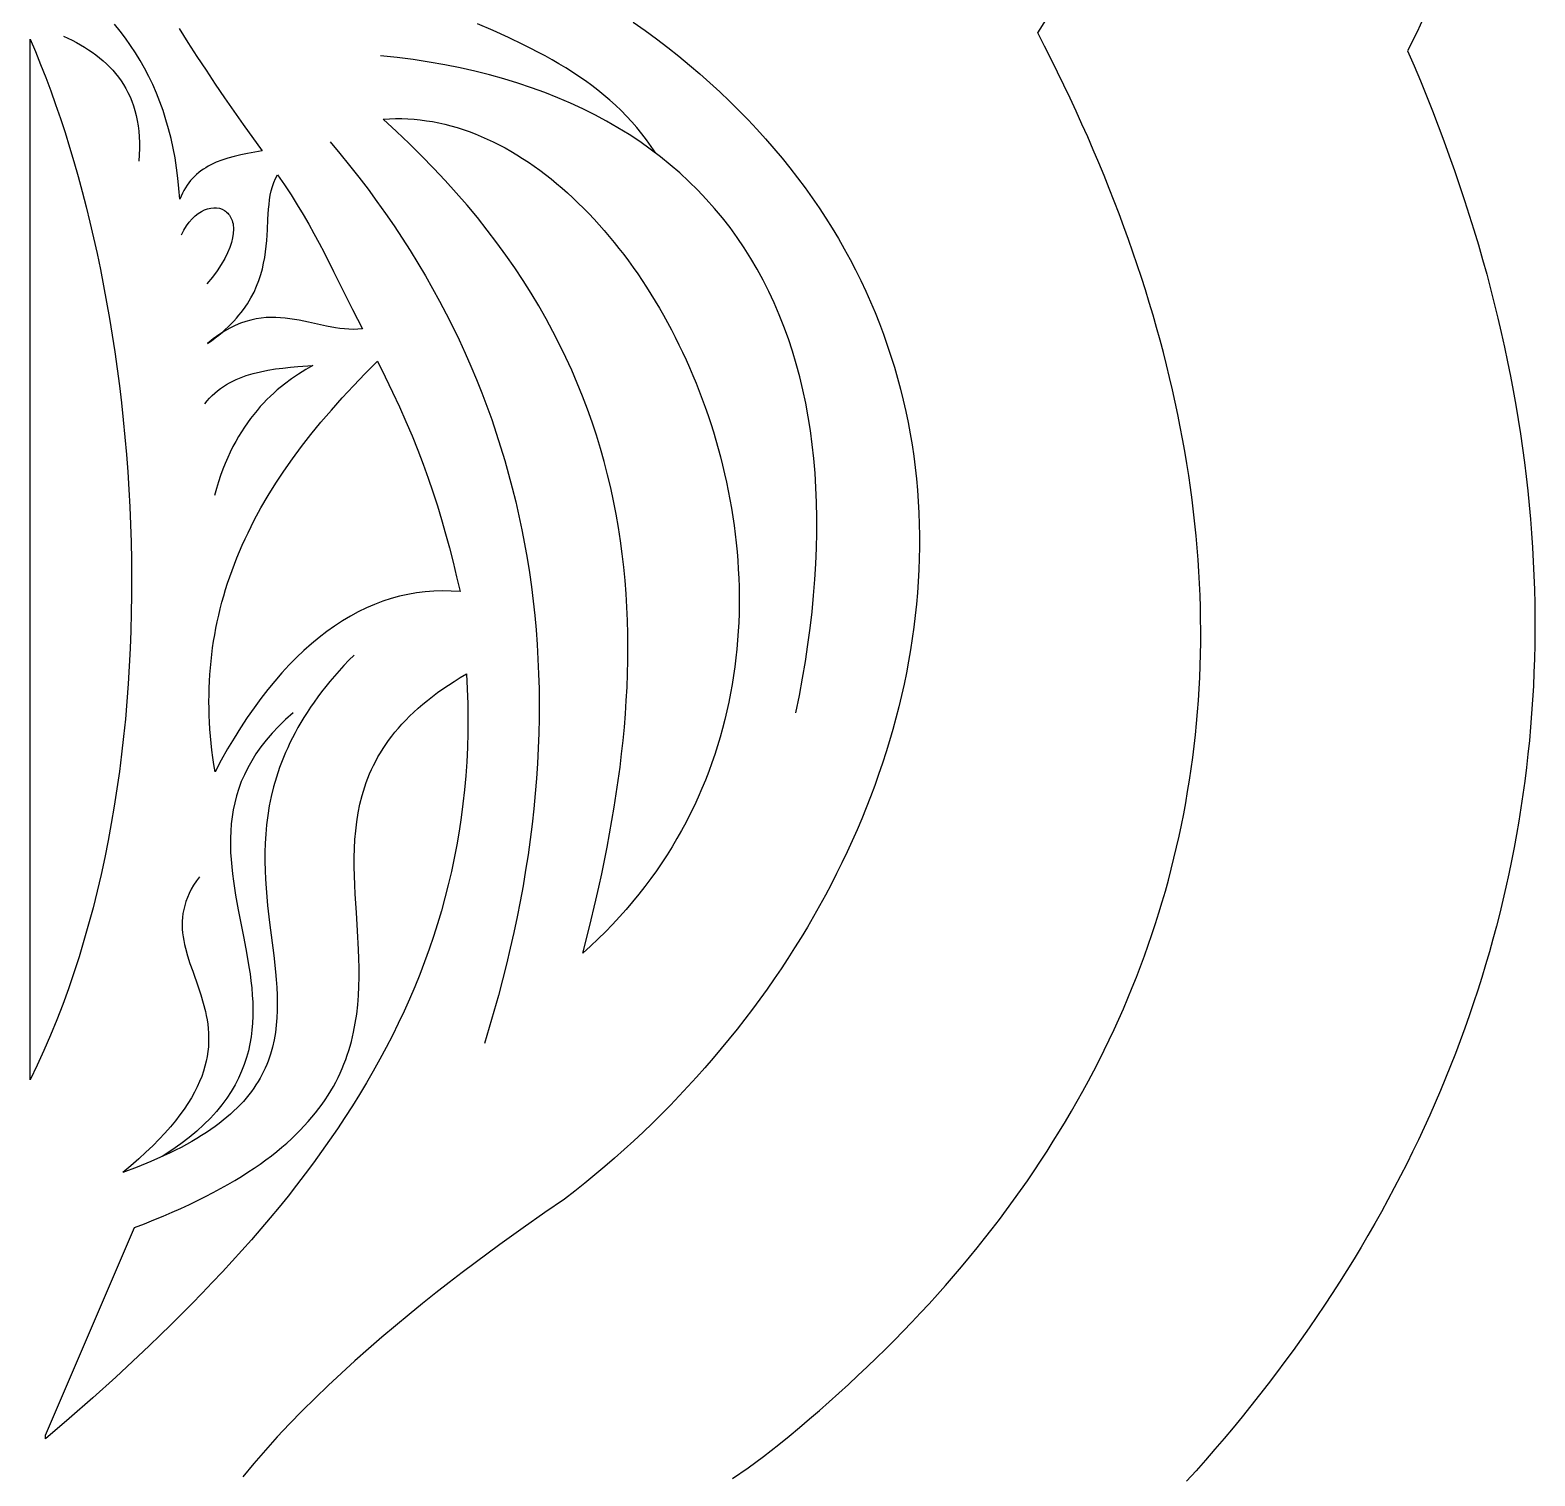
# Model space of a CAD drawing. Extents: x -5 to 96, y -47 to 131.
# Drawn here: x 48.33 to 75.83, y -19.41 to 7 of the extents above; entities that cross this region are included whole.
import ezdxf

# ---------------------------------------------------------------- set-up
doc = ezdxf.new("R2010")
doc.units = 0
doc.header["$MEASUREMENT"] = 0
doc.layers.add('LAYER_1', color=18, linetype='CONTINUOUS')

msp = doc.modelspace()

# ---------------------------------------------------------------- linework, layer by layer
at = {"layer": 'LAYER_1'}
for points in [[(73.951, 7.583), (73.674, 6.971), (73.5, 6.625), (73.619, 6.35), (73.734, 6.074), (73.846, 5.8), (73.955, 5.526), (74.061, 5.252), (74.164, 4.979), (74.263, 4.706), (74.359, 4.434), (74.452, 4.162), (74.542, 3.891), (74.629, 3.62), (74.713, 3.35), (74.794, 3.08), (74.871, 2.811), (74.946, 2.543), (75.017, 2.275), (75.085, 2.007), (75.15, 1.74), (75.212, 1.474), (75.271, 1.208), (75.327, 0.943), (75.38, 0.679), (75.43, 0.415), (75.477, 0.151), (75.521, -0.112), (75.562, -0.374), (75.6, -0.636), (75.635, -0.897), (75.667, -1.157), (75.697, -1.417), (75.723, -1.676), (75.746, -1.935), (75.766, -2.192), (75.784, -2.45), (75.798, -2.706), (75.81, -2.962), (75.818, -3.217), (75.824, -3.472), (75.827, -3.726), (75.827, -3.979), (75.825, -4.232), (75.819, -4.484), (75.81, -4.735), (75.799, -4.985), (75.785, -5.235), (75.768, -5.484), (75.749, -5.733), (75.726, -5.98), (75.701, -6.227), (75.673, -6.474), (75.642, -6.719), (75.609, -6.964), (75.572, -7.208), (75.533, -7.451), (75.492, -7.693), (75.447, -7.935), (75.4, -8.176), (75.35, -8.416), (75.298, -8.656), (75.243, -8.894), (75.185, -9.132), (75.124, -9.369), (75.061, -9.605), (74.996, -9.841), (74.927, -10.075), (74.856, -10.309), (74.783, -10.542), (74.706, -10.774), (74.628, -11.006), (74.546, -11.236), (74.462, -11.466), (74.376, -11.694), (74.287, -11.922), (74.195, -12.149), (74.101, -12.376), (74.004, -12.601), (73.905, -12.825), (73.804, -13.049), (73.699, -13.272), (73.593, -13.493), (73.484, -13.714), (73.372, -13.934), (73.258, -14.153), (73.141, -14.372), (73.023, -14.589), (72.901, -14.805), (72.777, -15.021), (72.651, -15.235), (72.523, -15.449), (72.392, -15.661), (72.258, -15.873), (72.122, -16.083), (71.984, -16.293), (71.844, -16.502), (71.701, -16.71), (71.556, -16.916), (71.408, -17.122), (71.259, -17.327), (71.107, -17.531), (70.952, -17.734), (70.795, -17.936), (70.637, -18.136), (70.475, -18.336), (70.312, -18.535), (70.146, -18.733), (69.978, -18.929), (69.808, -19.125), (69.635, -19.32), (69.461, -19.513)], [(61.163, -19.465), (61.448, -19.266), (61.59, -19.164), (61.731, -19.059), (61.872, -18.952), (62.012, -18.84), (62.2, -18.686), (62.387, -18.531), (62.571, -18.375), (62.752, -18.219), (62.932, -18.061), (63.109, -17.902), (63.284, -17.743), (63.456, -17.583), (63.627, -17.422), (63.795, -17.26), (63.961, -17.097), (64.124, -16.933), (64.285, -16.768), (64.444, -16.603), (64.601, -16.437), (64.756, -16.269), (64.908, -16.101), (65.058, -15.933), (65.205, -15.763), (65.35, -15.592), (65.493, -15.421), (65.634, -15.249), (65.772, -15.076), (65.908, -14.902), (66.042, -14.727), (66.173, -14.552), (66.302, -14.376), (66.429, -14.199), (66.553, -14.021), (66.675, -13.842), (66.795, -13.663), (66.912, -13.482), (67.027, -13.301), (67.14, -13.119), (67.25, -12.937), (67.358, -12.753), (67.464, -12.569), (67.567, -12.384), (67.668, -12.199), (67.766, -12.012), (67.862, -11.825), (67.956, -11.637), (68.047, -11.448), (68.136, -11.259), (68.223, -11.069), (68.307, -10.878), (68.389, -10.686), (68.468, -10.494), (68.545, -10.3), (68.619, -10.107), (68.692, -9.912), (68.761, -9.717), (68.829, -9.521), (68.894, -9.324), (68.956, -9.127), (69.016, -8.928), (69.074, -8.73), (69.129, -8.53), (69.182, -8.33), (69.232, -8.129), (69.28, -7.927), (69.325, -7.725), (69.368, -7.522), (69.409, -7.318), (69.447, -7.114), (69.482, -6.909), (69.516, -6.704), (69.546, -6.497), (69.574, -6.29), (69.6, -6.083), (69.623, -5.874), (69.644, -5.666), (69.662, -5.456), (69.678, -5.246), (69.692, -5.035), (69.702, -4.824), (69.711, -4.612), (69.716, -4.399), (69.72, -4.186), (69.721, -3.972), (69.719, -3.757), (69.715, -3.542), (69.708, -3.326), (69.699, -3.11), (69.687, -2.893), (69.672, -2.675), (69.656, -2.457), (69.636, -2.238), (69.614, -2.019), (69.59, -1.799), (69.563, -1.579), (69.533, -1.358), (69.501, -1.136), (69.466, -0.914), (69.429, -0.691), (69.389, -0.468), (69.347, -0.244), (69.302, -0.02), (69.254, 0.205), (69.204, 0.431), (69.152, 0.657), (69.096, 0.883), (69.039, 1.11), (68.978, 1.338), (68.915, 1.566), (68.849, 1.795), (68.781, 2.024), (68.71, 2.254), (68.637, 2.484), (68.561, 2.715), (68.482, 2.946), (68.401, 3.177), (68.317, 3.41), (68.23, 3.642), (68.141, 3.876), (68.049, 4.109), (67.955, 4.343), (67.858, 4.578), (67.758, 4.813), (67.656, 5.049), (67.551, 5.285), (67.443, 5.521), (67.333, 5.758), (67.22, 5.996), (67.104, 6.234), (66.986, 6.472), (66.865, 6.711), (66.741, 6.95), (66.902, 7.201)], [(61.163, -19.465), (61.448, -19.266), (61.59, -19.164), (61.731, -19.059), (61.872, -18.952), (62.012, -18.84), (62.2, -18.686), (62.387, -18.531), (62.571, -18.375), (62.752, -18.219), (62.932, -18.061), (63.109, -17.902), (63.284, -17.743), (63.456, -17.583), (63.627, -17.422), (63.795, -17.26), (63.961, -17.097), (64.124, -16.933), (64.285, -16.768), (64.444, -16.603), (64.601, -16.437), (64.756, -16.269), (64.908, -16.101), (65.058, -15.933), (65.205, -15.763), (65.35, -15.592), (65.493, -15.421), (65.634, -15.249), (65.772, -15.076), (65.908, -14.902), (66.042, -14.727), (66.173, -14.552), (66.302, -14.376), (66.429, -14.199), (66.553, -14.021), (66.675, -13.842), (66.795, -13.663), (66.912, -13.482), (67.027, -13.301), (67.14, -13.119), (67.25, -12.937), (67.358, -12.753), (67.464, -12.569), (67.567, -12.384), (67.668, -12.199), (67.766, -12.012), (67.862, -11.825), (67.956, -11.637), (68.047, -11.448), (68.136, -11.259), (68.223, -11.069), (68.307, -10.878), (68.389, -10.686), (68.468, -10.494), (68.545, -10.3), (68.619, -10.107), (68.692, -9.912), (68.761, -9.717), (68.829, -9.521), (68.894, -9.324), (68.956, -9.127), (69.016, -8.928), (69.074, -8.73), (69.129, -8.53), (69.182, -8.33), (69.232, -8.129), (69.28, -7.927), (69.325, -7.725), (69.368, -7.522), (69.409, -7.318), (69.447, -7.114), (69.482, -6.909), (69.516, -6.704), (69.546, -6.497), (69.574, -6.29), (69.6, -6.083), (69.623, -5.874), (69.644, -5.666), (69.662, -5.456), (69.678, -5.246), (69.692, -5.035), (69.702, -4.824), (69.711, -4.612), (69.716, -4.399), (69.72, -4.186), (69.721, -3.972), (69.719, -3.757), (69.715, -3.542), (69.708, -3.326), (69.699, -3.11), (69.687, -2.893), (69.672, -2.675), (69.656, -2.457), (69.636, -2.238), (69.614, -2.019), (69.59, -1.799), (69.563, -1.579), (69.533, -1.358), (69.501, -1.136), (69.466, -0.914), (69.429, -0.691), (69.389, -0.468), (69.347, -0.244), (69.302, -0.02), (69.254, 0.205), (69.204, 0.431), (69.152, 0.657), (69.096, 0.883), (69.039, 1.11), (68.978, 1.338), (68.915, 1.566), (68.849, 1.795), (68.781, 2.024), (68.71, 2.254), (68.637, 2.484), (68.561, 2.715), (68.482, 2.946), (68.401, 3.177), (68.317, 3.41), (68.23, 3.642), (68.141, 3.876), (68.049, 4.109), (67.955, 4.343), (67.858, 4.578), (67.758, 4.813), (67.656, 5.049), (67.551, 5.285), (67.443, 5.521), (67.333, 5.758), (67.22, 5.996), (67.104, 6.234), (66.986, 6.472), (66.865, 6.711), (66.741, 6.95), (66.902, 7.201)], [(48.941, 6.892), (49.099, 6.816), (49.176, 6.775), (49.251, 6.733), (49.324, 6.689), (49.396, 6.644), (49.466, 6.596), (49.533, 6.547), (49.599, 6.496), (49.662, 6.443), (49.723, 6.387), (49.782, 6.33), (49.838, 6.27), (49.892, 6.208), (49.943, 6.143), (49.991, 6.076), (50.037, 6.007), (50.079, 5.934), (50.118, 5.86), (50.155, 5.782), (50.188, 5.701), (50.218, 5.618), (50.244, 5.531), (50.267, 5.442), (50.287, 5.349), (50.302, 5.253), (50.314, 5.154), (50.323, 5.052), (50.327, 4.946), (50.327, 4.836), (50.323, 4.724), (50.315, 4.607)], [(51.052, 7.034), (51.214, 6.776), (51.379, 6.521), (51.545, 6.267), (51.713, 6.016), (51.882, 5.766), (52.053, 5.52), (52.224, 5.275), (52.568, 4.793), (52.433, 4.772), (52.303, 4.748), (52.178, 4.723), (52.058, 4.695), (51.943, 4.663), (51.834, 4.627), (51.73, 4.586), (51.631, 4.54), (51.584, 4.515), (51.539, 4.488), (51.495, 4.46), (51.452, 4.43), (51.411, 4.398), (51.371, 4.365), (51.333, 4.329), (51.297, 4.292), (51.262, 4.252), (51.229, 4.21), (51.197, 4.166), (51.167, 4.12), (51.139, 4.072), (51.112, 4.021), (51.087, 3.967), (51.064, 3.911), (51.05, 4.105), (51.031, 4.296), (51.007, 4.483), (50.978, 4.666), (50.944, 4.846), (50.905, 5.023), (50.861, 5.195), (50.812, 5.365), (50.759, 5.53), (50.701, 5.693), (50.638, 5.851), (50.57, 6.006), (50.498, 6.157), (50.422, 6.304), (50.341, 6.448), (50.255, 6.587), (50.166, 6.723), (50.072, 6.856), (49.973, 6.984), (49.871, 7.108)], [(51.052, 7.034), (51.214, 6.776), (51.379, 6.521), (51.545, 6.267), (51.713, 6.016), (51.882, 5.766), (52.053, 5.52), (52.224, 5.275), (52.568, 4.793), (52.433, 4.772), (52.303, 4.748), (52.178, 4.723), (52.058, 4.695), (51.943, 4.663), (51.834, 4.627), (51.73, 4.586), (51.631, 4.54), (51.584, 4.515), (51.539, 4.488), (51.495, 4.46), (51.452, 4.43), (51.411, 4.398), (51.371, 4.365), (51.333, 4.329), (51.297, 4.292), (51.262, 4.252), (51.229, 4.21), (51.197, 4.166), (51.167, 4.12), (51.139, 4.072), (51.112, 4.021), (51.087, 3.967), (51.064, 3.911), (51.05, 4.105), (51.031, 4.296), (51.007, 4.483), (50.978, 4.666), (50.944, 4.846), (50.905, 5.023), (50.861, 5.195), (50.812, 5.365), (50.759, 5.53), (50.701, 5.693), (50.638, 5.851), (50.57, 6.006), (50.498, 6.157), (50.422, 6.304), (50.341, 6.448), (50.255, 6.587), (50.166, 6.723), (50.072, 6.856), (49.973, 6.984), (49.871, 7.108)], [(59.352, 7.147), (59.567, 6.994), (59.777, 6.84), (59.981, 6.683), (60.181, 6.525), (60.377, 6.364), (60.567, 6.202), (60.753, 6.038), (60.934, 5.872), (61.11, 5.705), (61.282, 5.535), (61.449, 5.364), (61.612, 5.191), (61.769, 5.017), (61.922, 4.841), (62.071, 4.664), (62.215, 4.485), (62.355, 4.304), (62.49, 4.122), (62.621, 3.939), (62.747, 3.754), (62.868, 3.568), (62.986, 3.381), (63.099, 3.192), (63.207, 3.003), (63.312, 2.812), (63.412, 2.62), (63.508, 2.426), (63.599, 2.232), (63.686, 2.037), (63.769, 1.841), (63.848, 1.643), (63.923, 1.445), (63.993, 1.246), (64.06, 1.046), (64.122, 0.846), (64.18, 0.644), (64.235, 0.442), (64.285, 0.239), (64.331, 0.036), (64.373, -0.168), (64.411, -0.373), (64.446, -0.578), (64.476, -0.784), (64.503, -0.99), (64.525, -1.197), (64.544, -1.404), (64.559, -1.611), (64.57, -1.819), (64.578, -2.027), (64.582, -2.235), (64.581, -2.444), (64.578, -2.652), (64.57, -2.861), (64.559, -3.07), (64.545, -3.279), (64.526, -3.487), (64.505, -3.696), (64.479, -3.905), (64.45, -4.114), (64.418, -4.322), (64.382, -4.531), (64.342, -4.739), (64.299, -4.947), (64.253, -5.155), (64.204, -5.362), (64.15, -5.569), (64.094, -5.776), (64.034, -5.982), (63.971, -6.188), (63.905, -6.393), (63.835, -6.598), (63.763, -6.802), (63.687, -7.005), (63.608, -7.208), (63.525, -7.41), (63.44, -7.612), (63.351, -7.813), (63.259, -8.012), (63.165, -8.211), (63.067, -8.41), (62.966, -8.607), (62.862, -8.803), (62.755, -8.998), (62.646, -9.193), (62.533, -9.386), (62.417, -9.578), (62.299, -9.769), (62.177, -9.959), (62.053, -10.147), (61.926, -10.335), (61.796, -10.521), (61.664, -10.705), (61.529, -10.889), (61.391, -11.071), (61.25, -11.251), (61.106, -11.43), (60.96, -11.608), (60.812, -11.784), (60.661, -11.958), (60.507, -12.131), (60.35, -12.302), (60.191, -12.472), (60.03, -12.639), (59.866, -12.805), (59.7, -12.969), (59.531, -13.132), (59.359, -13.292), (59.186, -13.45), (59.01, -13.607), (58.831, -13.761), (58.651, -13.914), (58.468, -14.064), (58.282, -14.212), (58.095, -14.359), (57.738, -14.603), (57.342, -14.88), (56.915, -15.187), (56.462, -15.521), (56.227, -15.698), (55.989, -15.881), (55.746, -16.07), (55.501, -16.265), (55.255, -16.465), (55.007, -16.67), (54.758, -16.88), (54.51, -17.094), (54.263, -17.313), (54.018, -17.536), (53.775, -17.763), (53.536, -17.993), (53.301, -18.226), (53.071, -18.463), (52.847, -18.702), (52.629, -18.943), (52.418, -19.187), (52.215, -19.433)], [(59.352, 7.147), (59.567, 6.994), (59.777, 6.84), (59.981, 6.683), (60.181, 6.525), (60.377, 6.364), (60.567, 6.202), (60.753, 6.038), (60.934, 5.872), (61.11, 5.705), (61.282, 5.535), (61.449, 5.364), (61.612, 5.191), (61.769, 5.017), (61.922, 4.841), (62.071, 4.664), (62.215, 4.485), (62.355, 4.304), (62.49, 4.122), (62.621, 3.939), (62.747, 3.754), (62.868, 3.568), (62.986, 3.381), (63.099, 3.192), (63.207, 3.003), (63.312, 2.812), (63.412, 2.62), (63.508, 2.426), (63.599, 2.232), (63.686, 2.037), (63.769, 1.841), (63.848, 1.643), (63.923, 1.445), (63.993, 1.246), (64.06, 1.046), (64.122, 0.846), (64.18, 0.644), (64.235, 0.442), (64.285, 0.239), (64.331, 0.036), (64.373, -0.168), (64.411, -0.373), (64.446, -0.578), (64.476, -0.784), (64.503, -0.99), (64.525, -1.197), (64.544, -1.404), (64.559, -1.611), (64.57, -1.819), (64.578, -2.027), (64.582, -2.235), (64.581, -2.444), (64.578, -2.652), (64.57, -2.861), (64.559, -3.07), (64.545, -3.279), (64.526, -3.487), (64.505, -3.696), (64.479, -3.905), (64.45, -4.114), (64.418, -4.322), (64.382, -4.531), (64.342, -4.739), (64.299, -4.947), (64.253, -5.155), (64.204, -5.362), (64.15, -5.569), (64.094, -5.776), (64.034, -5.982), (63.971, -6.188), (63.905, -6.393), (63.835, -6.598), (63.763, -6.802), (63.687, -7.005), (63.608, -7.208), (63.525, -7.41), (63.44, -7.612), (63.351, -7.813), (63.259, -8.012), (63.165, -8.211), (63.067, -8.41), (62.966, -8.607), (62.862, -8.803), (62.755, -8.998), (62.646, -9.193), (62.533, -9.386), (62.417, -9.578), (62.299, -9.769), (62.177, -9.959), (62.053, -10.147), (61.926, -10.335), (61.796, -10.521), (61.664, -10.705), (61.529, -10.889), (61.391, -11.071), (61.25, -11.251), (61.106, -11.43), (60.96, -11.608), (60.812, -11.784), (60.661, -11.958), (60.507, -12.131), (60.35, -12.302), (60.191, -12.472), (60.03, -12.639), (59.866, -12.805), (59.7, -12.969), (59.531, -13.132), (59.359, -13.292), (59.186, -13.45), (59.01, -13.607), (58.831, -13.761), (58.651, -13.914), (58.468, -14.064), (58.282, -14.212), (58.095, -14.359), (57.738, -14.603), (57.342, -14.88), (56.915, -15.187), (56.462, -15.521), (56.227, -15.698), (55.989, -15.881), (55.746, -16.07), (55.501, -16.265), (55.255, -16.465), (55.007, -16.67), (54.758, -16.88), (54.51, -17.094), (54.263, -17.313), (54.018, -17.536), (53.775, -17.763), (53.536, -17.993), (53.301, -18.226), (53.071, -18.463), (52.847, -18.702), (52.629, -18.943), (52.418, -19.187), (52.215, -19.433)], [(59.761, 4.755), (59.68, 4.877), (59.596, 4.995), (59.508, 5.109), (59.418, 5.22), (59.324, 5.327), (59.228, 5.431), (59.129, 5.531), (59.026, 5.629), (58.922, 5.723), (58.814, 5.815), (58.704, 5.903), (58.592, 5.99), (58.477, 6.073), (58.359, 6.154), (58.24, 6.233), (58.118, 6.31), (57.994, 6.385), (57.868, 6.458), (57.74, 6.53), (57.609, 6.6), (57.477, 6.668), (57.343, 6.735), (57.071, 6.865), (56.791, 6.992), (56.506, 7.116)], [(62.322, -5.471), (62.386, -5.155), (62.444, -4.842), (62.496, -4.533), (62.542, -4.227), (62.583, -3.924), (62.618, -3.625), (62.647, -3.329), (62.671, -3.037), (62.688, -2.748), (62.7, -2.463), (62.706, -2.181), (62.707, -1.903), (62.701, -1.629), (62.69, -1.358), (62.673, -1.091), (62.65, -0.828), (62.622, -0.569), (62.588, -0.314), (62.548, -0.062), (62.502, 0.185), (62.45, 0.429), (62.393, 0.668), (62.33, 0.903), (62.261, 1.134), (62.186, 1.361), (62.105, 1.584), (62.019, 1.802), (61.927, 2.017), (61.829, 2.227), (61.725, 2.432), (61.615, 2.633), (61.5, 2.83), (61.379, 3.022), (61.252, 3.21), (61.119, 3.393), (60.981, 3.571), (60.836, 3.745), (60.686, 3.914), (60.53, 4.079), (60.368, 4.238), (60.201, 4.393), (60.027, 4.543), (59.848, 4.688), (59.663, 4.828), (59.472, 4.964), (59.275, 5.094), (59.072, 5.219), (58.864, 5.339), (58.649, 5.454), (58.429, 5.564), (58.203, 5.668), (57.972, 5.767), (57.734, 5.861), (57.49, 5.95), (57.241, 6.033), (56.986, 6.111), (56.725, 6.184), (56.458, 6.25), (56.185, 6.312), (55.907, 6.368), (55.622, 6.418), (55.332, 6.462), (55.036, 6.501), (54.734, 6.534)], [(53.811, 4.96), (53.991, 4.745), (54.167, 4.529), (54.339, 4.312), (54.506, 4.093), (54.668, 3.872), (54.826, 3.649), (54.98, 3.426), (55.13, 3.2), (55.275, 2.973), (55.415, 2.744), (55.552, 2.514), (55.684, 2.283), (55.811, 2.05), (55.934, 1.815), (56.053, 1.579), (56.168, 1.341), (56.278, 1.102), (56.384, 0.862), (56.485, 0.62), (56.582, 0.377), (56.675, 0.132), (56.764, -0.113), (56.848, -0.361), (56.928, -0.61), (57.003, -0.86), (57.074, -1.111), (57.141, -1.364), (57.204, -1.618), (57.262, -1.873), (57.316, -2.129), (57.366, -2.387), (57.412, -2.646), (57.453, -2.906), (57.49, -3.168), (57.522, -3.43), (57.551, -3.694), (57.575, -3.959), (57.595, -4.226), (57.61, -4.493), (57.622, -4.761), (57.629, -5.031), (57.632, -5.302), (57.63, -5.574), (57.625, -5.847), (57.615, -6.121), (57.601, -6.396), (57.582, -6.672), (57.56, -6.949), (57.533, -7.227), (57.502, -7.506), (57.467, -7.787), (57.428, -8.068), (57.384, -8.35), (57.337, -8.633), (57.285, -8.917), (57.229, -9.202), (57.169, -9.488), (57.104, -9.775), (57.036, -10.062), (56.963, -10.351), (56.886, -10.64), (56.805, -10.93), (56.72, -11.221), (56.63, -11.513)], [(51.097, 3.262), (51.141, 3.348), (51.188, 3.425), (51.238, 3.494), (51.291, 3.554), (51.346, 3.607), (51.402, 3.651), (51.459, 3.687), (51.516, 3.716), (51.573, 3.737), (51.63, 3.75), (51.685, 3.756), (51.738, 3.754), (51.789, 3.746), (51.837, 3.73), (51.881, 3.707), (51.902, 3.693), (51.921, 3.677), (51.94, 3.66), (51.957, 3.641), (51.973, 3.62), (51.987, 3.598), (52, 3.574), (52.012, 3.548), (52.022, 3.521), (52.03, 3.492), (52.037, 3.462), (52.042, 3.43), (52.045, 3.396), (52.046, 3.362), (52.042, 3.287), (52.03, 3.207), (52.009, 3.12), (51.978, 3.028), (51.937, 2.931), (51.885, 2.828), (51.822, 2.72), (51.747, 2.606), (51.66, 2.488), (51.56, 2.364)], [(51.523, 0.173), (51.566, 0.227), (51.61, 0.277), (51.657, 0.325), (51.706, 0.371), (51.756, 0.413), (51.808, 0.453), (51.862, 0.49), (51.918, 0.525), (51.975, 0.557), (52.033, 0.588), (52.093, 0.616), (52.154, 0.642), (52.216, 0.666), (52.279, 0.688), (52.408, 0.727), (52.54, 0.76), (52.675, 0.787), (52.811, 0.81), (52.949, 0.828), (53.087, 0.843), (53.224, 0.855), (53.496, 0.875), (53.366, 0.8), (53.236, 0.718), (53.105, 0.629), (52.976, 0.533), (52.847, 0.427), (52.784, 0.371), (52.721, 0.313), (52.658, 0.252), (52.597, 0.188), (52.536, 0.122), (52.476, 0.053), (52.417, -0.019), (52.358, -0.093), (52.302, -0.171), (52.246, -0.252), (52.191, -0.336), (52.138, -0.424), (52.087, -0.515), (52.036, -0.609), (51.988, -0.707), (51.941, -0.809), (51.896, -0.914), (51.853, -1.023), (51.811, -1.136), (51.772, -1.254), (51.735, -1.375), (51.699, -1.5)], [(54.248, -4.416), (54.153, -4.513), (54.062, -4.61), (53.974, -4.706), (53.89, -4.802), (53.809, -4.898), (53.732, -4.993), (53.657, -5.088), (53.586, -5.183), (53.518, -5.277), (53.453, -5.371), (53.391, -5.464), (53.332, -5.558), (53.276, -5.65), (53.222, -5.743), (53.172, -5.835), (53.124, -5.927), (53.078, -6.018), (53.036, -6.109), (52.995, -6.2), (52.957, -6.29), (52.922, -6.38), (52.889, -6.47), (52.829, -6.648), (52.778, -6.825), (52.735, -7.001), (52.7, -7.174), (52.672, -7.347), (52.65, -7.518), (52.634, -7.688), (52.624, -7.856), (52.619, -8.022), (52.619, -8.188), (52.623, -8.351), (52.63, -8.514), (52.641, -8.675), (52.654, -8.834), (52.669, -8.992), (52.705, -9.303), (52.78, -9.908), (52.812, -10.202), (52.825, -10.347), (52.835, -10.49), (52.842, -10.631), (52.845, -10.771), (52.844, -10.91), (52.839, -11.047), (52.828, -11.182), (52.811, -11.316), (52.789, -11.449), (52.759, -11.58), (52.723, -11.709), (52.679, -11.837), (52.654, -11.9), (52.627, -11.963), (52.597, -12.026), (52.566, -12.088), (52.532, -12.15), (52.496, -12.211), (52.457, -12.272), (52.416, -12.333), (52.373, -12.393), (52.327, -12.453), (52.278, -12.513), (52.226, -12.572), (52.172, -12.631), (52.115, -12.689), (52.055, -12.747), (51.992, -12.804), (51.926, -12.862), (51.857, -12.918), (51.785, -12.975), (51.71, -13.031), (51.632, -13.086), (51.55, -13.142), (51.464, -13.196), (51.376, -13.251), (51.284, -13.305), (51.188, -13.359), (51.088, -13.412), (50.985, -13.465), (50.879, -13.517), (50.768, -13.569), (50.535, -13.672), (50.286, -13.774), (50.021, -13.873)], [(48.609, -18.669), (50.237, -14.876), (50.417, -14.807), (50.592, -14.737), (50.761, -14.667), (50.926, -14.597), (51.085, -14.526), (51.24, -14.455), (51.39, -14.383), (51.535, -14.31), (51.675, -14.238), (51.811, -14.164), (51.942, -14.091), (52.068, -14.017), (52.19, -13.942), (52.308, -13.867), (52.422, -13.792), (52.531, -13.717), (52.636, -13.641), (52.738, -13.564), (52.835, -13.488), (52.929, -13.41), (53.018, -13.333), (53.104, -13.255), (53.186, -13.177), (53.265, -13.099), (53.34, -13.02), (53.412, -12.941), (53.48, -12.862), (53.545, -12.782), (53.607, -12.703), (53.666, -12.622), (53.721, -12.542), (53.774, -12.461), (53.824, -12.381), (53.871, -12.299), (53.915, -12.218), (53.956, -12.137), (53.995, -12.055), (54.032, -11.973), (54.065, -11.891), (54.097, -11.808), (54.126, -11.726), (54.153, -11.643), (54.178, -11.56), (54.2, -11.477), (54.24, -11.31), (54.272, -11.143), (54.297, -10.976), (54.316, -10.808), (54.329, -10.64), (54.337, -10.471), (54.341, -10.302), (54.34, -10.133), (54.337, -9.964), (54.331, -9.795), (54.313, -9.458), (54.291, -9.12), (54.271, -8.784), (54.263, -8.617), (54.257, -8.45), (54.254, -8.284), (54.254, -8.118), (54.258, -7.953), (54.266, -7.789), (54.28, -7.626), (54.299, -7.463), (54.325, -7.302), (54.357, -7.141), (54.397, -6.981), (54.42, -6.902), (54.445, -6.823), (54.472, -6.744), (54.502, -6.666), (54.534, -6.588), (54.568, -6.51), (54.605, -6.433), (54.644, -6.355), (54.686, -6.279), (54.73, -6.202), (54.778, -6.126), (54.828, -6.051), (54.881, -5.975), (54.937, -5.9), (54.996, -5.826), (55.059, -5.752), (55.124, -5.678), (55.193, -5.605), (55.265, -5.532), (55.341, -5.46), (55.42, -5.388), (55.503, -5.316), (55.59, -5.245), (55.68, -5.175), (55.774, -5.104), (55.872, -5.035), (55.974, -4.966), (56.08, -4.897), (56.19, -4.829), (56.304, -4.761), (56.318, -5.035), (56.326, -5.306), (56.329, -5.574), (56.327, -5.84), (56.319, -6.104), (56.307, -6.365), (56.289, -6.624), (56.266, -6.88), (56.239, -7.135), (56.206, -7.387), (56.169, -7.637), (56.126, -7.884), (56.079, -8.13), (56.027, -8.373), (55.971, -8.615), (55.91, -8.854), (55.844, -9.092), (55.774, -9.327), (55.7, -9.561), (55.621, -9.793), (55.537, -10.023), (55.45, -10.251), (55.358, -10.478), (55.262, -10.702), (55.162, -10.926), (55.057, -11.147), (54.949, -11.367), (54.837, -11.585), (54.721, -11.802), (54.601, -12.018), (54.477, -12.232), (54.349, -12.444), (54.218, -12.656), (54.083, -12.866), (53.945, -13.074), (53.803, -13.282), (53.657, -13.488), (53.508, -13.693), (53.356, -13.897), (53.2, -14.1), (53.042, -14.301), (52.879, -14.502), (52.714, -14.702), (52.546, -14.901), (52.374, -15.099), (52.2, -15.296), (52.023, -15.492), (51.843, -15.688), (51.659, -15.882), (51.474, -16.076), (51.285, -16.27), (51.094, -16.462), (50.9, -16.655), (50.704, -16.846), (50.505, -17.037), (50.303, -17.228), (49.893, -17.608), (49.474, -17.986), (49.046, -18.364), (48.61, -18.74)], [(53.138, -5.473), (52.999, -5.596), (52.87, -5.72), (52.752, -5.845), (52.644, -5.97), (52.546, -6.096), (52.457, -6.222), (52.378, -6.348), (52.307, -6.475), (52.244, -6.603), (52.189, -6.73), (52.141, -6.858), (52.101, -6.987), (52.068, -7.116), (52.041, -7.245), (52.02, -7.374), (52.005, -7.503), (51.995, -7.633), (51.99, -7.763), (51.99, -7.893), (51.994, -8.023), (52.001, -8.154), (52.013, -8.284), (52.027, -8.415), (52.044, -8.546), (52.085, -8.807), (52.133, -9.069), (52.235, -9.591), (52.285, -9.852), (52.329, -10.112), (52.348, -10.241), (52.365, -10.371), (52.379, -10.5), (52.39, -10.629), (52.397, -10.757), (52.401, -10.886), (52.4, -11.013), (52.394, -11.141), (52.384, -11.268), (52.368, -11.395), (52.346, -11.521), (52.319, -11.647), (52.284, -11.772), (52.243, -11.897), (52.195, -12.022), (52.139, -12.145), (52.075, -12.269), (52.003, -12.391), (51.922, -12.513), (51.832, -12.635), (51.733, -12.755), (51.624, -12.876), (51.505, -12.995), (51.375, -13.114), (51.234, -13.232), (51.082, -13.349), (50.918, -13.465), (50.743, -13.581)], [(51.424, -8.466), (51.368, -8.544), (51.318, -8.621), (51.274, -8.697), (51.236, -8.773), (51.203, -8.847), (51.176, -8.921), (51.154, -8.995), (51.136, -9.067), (51.123, -9.139), (51.114, -9.211), (51.11, -9.282), (51.109, -9.353), (51.111, -9.424), (51.117, -9.494), (51.126, -9.564), (51.138, -9.634), (51.152, -9.704), (51.168, -9.774), (51.207, -9.913), (51.251, -10.053), (51.3, -10.194), (51.401, -10.481), (51.45, -10.627), (51.494, -10.776), (51.533, -10.928), (51.549, -11.005), (51.563, -11.084), (51.575, -11.163), (51.584, -11.243), (51.59, -11.324), (51.592, -11.407), (51.591, -11.491), (51.587, -11.576), (51.578, -11.662), (51.565, -11.75), (51.547, -11.839), (51.525, -11.929), (51.498, -12.021), (51.465, -12.115), (51.427, -12.21), (51.383, -12.307), (51.333, -12.406), (51.277, -12.506), (51.214, -12.609), (51.144, -12.713), (51.068, -12.819), (50.984, -12.928), (50.893, -13.038), (50.794, -13.151), (50.686, -13.265), (50.571, -13.382), (50.447, -13.501), (50.314, -13.623), (50.172, -13.747), (50.021, -13.873)]]:
    msp.add_lwpolyline(points, dxfattribs=at)
for points in [[(48.329, 6.839), (48.427, 6.61), (48.522, 6.375), (48.616, 6.136), (48.707, 5.891), (48.796, 5.642), (48.883, 5.388), (48.967, 5.129), (49.049, 4.866), (49.129, 4.599), (49.206, 4.328), (49.28, 4.053), (49.352, 3.775), (49.422, 3.493), (49.488, 3.207), (49.552, 2.918), (49.613, 2.626), (49.672, 2.331), (49.727, 2.033), (49.78, 1.732), (49.829, 1.429), (49.876, 1.123), (49.919, 0.815), (49.96, 0.505), (49.997, 0.193), (50.031, -0.12), (50.062, -0.436), (50.089, -0.753), (50.113, -1.071), (50.134, -1.39), (50.151, -1.711), (50.165, -2.032), (50.175, -2.355), (50.181, -2.677), (50.184, -3.001), (50.183, -3.324), (50.179, -3.648), (50.17, -3.972), (50.158, -4.296), (50.142, -4.619), (50.122, -4.942), (50.098, -5.265), (50.07, -5.586), (50.037, -5.907), (50.001, -6.227), (49.961, -6.546), (49.916, -6.863), (49.867, -7.179), (49.813, -7.493), (49.756, -7.806), (49.693, -8.116), (49.627, -8.425), (49.555, -8.731), (49.479, -9.035), (49.399, -9.336), (49.314, -9.635), (49.224, -9.931), (49.129, -10.224), (49.03, -10.514), (48.926, -10.801), (48.816, -11.084), (48.702, -11.364), (48.583, -11.64), (48.459, -11.913), (48.329, -12.181)], [(48.329, 6.839), (48.427, 6.61), (48.522, 6.375), (48.616, 6.136), (48.707, 5.891), (48.796, 5.642), (48.883, 5.388), (48.967, 5.129), (49.049, 4.866), (49.129, 4.599), (49.206, 4.328), (49.28, 4.053), (49.352, 3.775), (49.422, 3.493), (49.488, 3.207), (49.552, 2.918), (49.613, 2.626), (49.672, 2.331), (49.727, 2.033), (49.78, 1.732), (49.829, 1.429), (49.876, 1.123), (49.919, 0.815), (49.96, 0.505), (49.997, 0.193), (50.031, -0.12), (50.062, -0.436), (50.089, -0.753), (50.113, -1.071), (50.134, -1.39), (50.151, -1.711), (50.165, -2.032), (50.175, -2.355), (50.181, -2.677), (50.184, -3.001), (50.183, -3.324), (50.179, -3.648), (50.17, -3.972), (50.158, -4.296), (50.142, -4.619), (50.122, -4.942), (50.098, -5.265), (50.07, -5.586), (50.037, -5.907), (50.001, -6.227), (49.961, -6.546), (49.916, -6.863), (49.867, -7.179), (49.813, -7.493), (49.756, -7.806), (49.693, -8.116), (49.627, -8.425), (49.555, -8.731), (49.479, -9.035), (49.399, -9.336), (49.314, -9.635), (49.224, -9.931), (49.129, -10.224), (49.03, -10.514), (48.926, -10.801), (48.816, -11.084), (48.702, -11.364), (48.583, -11.64), (48.459, -11.913), (48.329, -12.181)], [(54.781, 5.372), (54.894, 5.38), (55.007, 5.384), (55.12, 5.384), (55.233, 5.38), (55.346, 5.373), (55.459, 5.362), (55.571, 5.347), (55.684, 5.329), (55.796, 5.307), (55.908, 5.282), (56.02, 5.254), (56.131, 5.222), (56.242, 5.186), (56.353, 5.148), (56.464, 5.106), (56.574, 5.06), (56.683, 5.012), (56.792, 4.961), (56.901, 4.906), (57.009, 4.848), (57.116, 4.788), (57.223, 4.724), (57.329, 4.658), (57.434, 4.588), (57.539, 4.516), (57.643, 4.441), (57.746, 4.364), (57.848, 4.283), (57.95, 4.2), (58.05, 4.115), (58.15, 4.026), (58.249, 3.936), (58.347, 3.842), (58.443, 3.747), (58.539, 3.649), (58.634, 3.548), (58.727, 3.446), (58.82, 3.341), (58.911, 3.233), (59.001, 3.124), (59.09, 3.013), (59.178, 2.899), (59.264, 2.784), (59.349, 2.666), (59.432, 2.546), (59.514, 2.425), (59.595, 2.302), (59.674, 2.176), (59.752, 2.05), (59.829, 1.921), (59.903, 1.791), (59.976, 1.659), (60.048, 1.525), (60.118, 1.39), (60.186, 1.253), (60.252, 1.115), (60.317, 0.976), (60.38, 0.835), (60.441, 0.692), (60.5, 0.549), (60.558, 0.404), (60.613, 0.258), (60.667, 0.111), (60.718, -0.038), (60.768, -0.187), (60.815, -0.337), (60.861, -0.489), (60.904, -0.641), (60.945, -0.795), (60.984, -0.949), (61.021, -1.104), (61.055, -1.259), (61.088, -1.416), (61.118, -1.573), (61.145, -1.731), (61.171, -1.889), (61.193, -2.048), (61.214, -2.208), (61.232, -2.367), (61.247, -2.528), (61.26, -2.689), (61.271, -2.85), (61.279, -3.011), (61.284, -3.173), (61.287, -3.334), (61.286, -3.496), (61.284, -3.658), (61.278, -3.82), (61.27, -3.983), (61.258, -4.145), (61.244, -4.307), (61.227, -4.469), (61.208, -4.631), (61.185, -4.792), (61.159, -4.954), (61.13, -5.115), (61.099, -5.276), (61.064, -5.436), (61.026, -5.596), (60.984, -5.756), (60.94, -5.915), (60.893, -6.074), (60.842, -6.232), (60.788, -6.389), (60.731, -6.546), (60.67, -6.702), (60.606, -6.857), (60.539, -7.011), (60.468, -7.165), (60.393, -7.317), (60.316, -7.469), (60.234, -7.62), (60.149, -7.77), (60.061, -7.918), (59.969, -8.066), (59.873, -8.212), (59.774, -8.358), (59.671, -8.502), (59.564, -8.644), (59.453, -8.786), (59.338, -8.926), (59.22, -9.064), (59.098, -9.201), (58.972, -9.337), (58.842, -9.471), (58.707, -9.604), (58.569, -9.735), (58.427, -9.864), (58.55, -9.381), (58.666, -8.898), (58.721, -8.655), (58.774, -8.413), (58.825, -8.17), (58.873, -7.927), (58.919, -7.684), (58.962, -7.44), (59.003, -7.197), (59.041, -6.953), (59.077, -6.709), (59.109, -6.465), (59.139, -6.221), (59.165, -5.977), (59.188, -5.733), (59.208, -5.489), (59.224, -5.245), (59.237, -5.002), (59.246, -4.758), (59.252, -4.514), (59.254, -4.27), (59.251, -4.027), (59.245, -3.783), (59.235, -3.54), (59.22, -3.297), (59.201, -3.054), (59.178, -2.811), (59.15, -2.569), (59.117, -2.327), (59.08, -2.085), (59.038, -1.843), (58.991, -1.602), (58.939, -1.362), (58.882, -1.121), (58.819, -0.881), (58.751, -0.641), (58.678, -0.402), (58.599, -0.164), (58.515, 0.075), (58.425, 0.312), (58.329, 0.55), (58.227, 0.786), (58.118, 1.022), (58.004, 1.258), (57.884, 1.493), (57.757, 1.727), (57.624, 1.961), (57.484, 2.194), (57.337, 2.426), (57.184, 2.657), (57.024, 2.888), (56.857, 3.118), (56.683, 3.347), (56.502, 3.576), (56.313, 3.804), (56.117, 4.03), (55.914, 4.256), (55.703, 4.481), (55.484, 4.705), (55.258, 4.929), (55.023, 5.151)], [(54.781, 5.372), (54.894, 5.38), (55.007, 5.384), (55.12, 5.384), (55.233, 5.38), (55.346, 5.373), (55.459, 5.362), (55.571, 5.347), (55.684, 5.329), (55.796, 5.307), (55.908, 5.282), (56.02, 5.254), (56.131, 5.222), (56.242, 5.186), (56.353, 5.148), (56.464, 5.106), (56.574, 5.06), (56.683, 5.012), (56.792, 4.961), (56.901, 4.906), (57.009, 4.848), (57.116, 4.788), (57.223, 4.724), (57.329, 4.658), (57.434, 4.588), (57.539, 4.516), (57.643, 4.441), (57.746, 4.364), (57.848, 4.283), (57.95, 4.2), (58.05, 4.115), (58.15, 4.026), (58.249, 3.936), (58.347, 3.842), (58.443, 3.747), (58.539, 3.649), (58.634, 3.548), (58.727, 3.446), (58.82, 3.341), (58.911, 3.233), (59.001, 3.124), (59.09, 3.013), (59.178, 2.899), (59.264, 2.784), (59.349, 2.666), (59.432, 2.546), (59.514, 2.425), (59.595, 2.302), (59.674, 2.176), (59.752, 2.05), (59.829, 1.921), (59.903, 1.791), (59.976, 1.659), (60.048, 1.525), (60.118, 1.39), (60.186, 1.253), (60.252, 1.115), (60.317, 0.976), (60.38, 0.835), (60.441, 0.692), (60.5, 0.549), (60.558, 0.404), (60.613, 0.258), (60.667, 0.111), (60.718, -0.038), (60.768, -0.187), (60.815, -0.337), (60.861, -0.489), (60.904, -0.641), (60.945, -0.795), (60.984, -0.949), (61.021, -1.104), (61.055, -1.259), (61.088, -1.416), (61.118, -1.573), (61.145, -1.731), (61.171, -1.889), (61.193, -2.048), (61.214, -2.208), (61.232, -2.367), (61.247, -2.528), (61.26, -2.689), (61.271, -2.85), (61.279, -3.011), (61.284, -3.173), (61.287, -3.334), (61.286, -3.496), (61.284, -3.658), (61.278, -3.82), (61.27, -3.983), (61.258, -4.145), (61.244, -4.307), (61.227, -4.469), (61.208, -4.631), (61.185, -4.792), (61.159, -4.954), (61.13, -5.115), (61.099, -5.276), (61.064, -5.436), (61.026, -5.596), (60.984, -5.756), (60.94, -5.915), (60.893, -6.074), (60.842, -6.232), (60.788, -6.389), (60.731, -6.546), (60.67, -6.702), (60.606, -6.857), (60.539, -7.011), (60.468, -7.165), (60.393, -7.317), (60.316, -7.469), (60.234, -7.62), (60.149, -7.77), (60.061, -7.918), (59.969, -8.066), (59.873, -8.212), (59.774, -8.358), (59.671, -8.502), (59.564, -8.644), (59.453, -8.786), (59.338, -8.926), (59.22, -9.064), (59.098, -9.201), (58.972, -9.337), (58.842, -9.471), (58.707, -9.604), (58.569, -9.735), (58.427, -9.864), (58.55, -9.381), (58.666, -8.898), (58.721, -8.655), (58.774, -8.413), (58.825, -8.17), (58.873, -7.927), (58.919, -7.684), (58.962, -7.44), (59.003, -7.197), (59.041, -6.953), (59.077, -6.709), (59.109, -6.465), (59.139, -6.221), (59.165, -5.977), (59.188, -5.733), (59.208, -5.489), (59.224, -5.245), (59.237, -5.002), (59.246, -4.758), (59.252, -4.514), (59.254, -4.27), (59.251, -4.027), (59.245, -3.783), (59.235, -3.54), (59.22, -3.297), (59.201, -3.054), (59.178, -2.811), (59.15, -2.569), (59.117, -2.327), (59.08, -2.085), (59.038, -1.843), (58.991, -1.602), (58.939, -1.362), (58.882, -1.121), (58.819, -0.881), (58.751, -0.641), (58.678, -0.402), (58.599, -0.164), (58.515, 0.075), (58.425, 0.312), (58.329, 0.55), (58.227, 0.786), (58.118, 1.022), (58.004, 1.258), (57.884, 1.493), (57.757, 1.727), (57.624, 1.961), (57.484, 2.194), (57.337, 2.426), (57.184, 2.657), (57.024, 2.888), (56.857, 3.118), (56.683, 3.347), (56.502, 3.576), (56.313, 3.804), (56.117, 4.03), (55.914, 4.256), (55.703, 4.481), (55.484, 4.705), (55.258, 4.929), (55.023, 5.151)], [(52.849, 4.358), (52.977, 4.173), (53.098, 3.99), (53.211, 3.81), (53.318, 3.633), (53.42, 3.457), (53.517, 3.283), (53.611, 3.11), (53.701, 2.938), (53.875, 2.594), (54.046, 2.249), (54.219, 1.899), (54.401, 1.541), (54.319, 1.535), (54.236, 1.533), (54.154, 1.535), (54.072, 1.541), (53.99, 1.551), (53.909, 1.563), (53.745, 1.593), (53.415, 1.666), (53.248, 1.7), (53.163, 1.716), (53.078, 1.729), (52.992, 1.74), (52.906, 1.747), (52.818, 1.752), (52.73, 1.752), (52.64, 1.748), (52.55, 1.739), (52.458, 1.725), (52.365, 1.705), (52.271, 1.678), (52.176, 1.645), (52.079, 1.605), (51.981, 1.557), (51.881, 1.5), (51.779, 1.435), (51.676, 1.361), (51.571, 1.277), (51.642, 1.327), (51.71, 1.377), (51.775, 1.428), (51.837, 1.479), (51.895, 1.531), (51.951, 1.582), (52.004, 1.634), (52.054, 1.686), (52.102, 1.738), (52.146, 1.791), (52.189, 1.843), (52.229, 1.896), (52.301, 2.002), (52.365, 2.108), (52.421, 2.215), (52.469, 2.321), (52.51, 2.428), (52.545, 2.534), (52.573, 2.639), (52.597, 2.744), (52.616, 2.849), (52.631, 2.952), (52.643, 3.055), (52.653, 3.156), (52.666, 3.354), (52.675, 3.545), (52.687, 3.729), (52.695, 3.817), (52.705, 3.903), (52.718, 3.986), (52.735, 4.067), (52.756, 4.144), (52.781, 4.219), (52.812, 4.29)], [(54.678, 0.951), (54.82, 0.666), (54.954, 0.388), (55.079, 0.116), (55.197, -0.151), (55.308, -0.413), (55.412, -0.672), (55.51, -0.928), (55.602, -1.182), (55.689, -1.435), (55.771, -1.689), (55.849, -1.943), (55.922, -2.199), (55.993, -2.458), (56.06, -2.72), (56.124, -2.987), (56.187, -3.258), (56.025, -3.248), (55.865, -3.245), (55.705, -3.249), (55.547, -3.262), (55.39, -3.281), (55.234, -3.309), (55.08, -3.343), (54.927, -3.386), (54.775, -3.435), (54.624, -3.492), (54.475, -3.557), (54.327, -3.628), (54.181, -3.707), (54.036, -3.794), (53.893, -3.887), (53.751, -3.988), (53.61, -4.096), (53.471, -4.21), (53.334, -4.332), (53.199, -4.462), (53.065, -4.598), (52.932, -4.741), (52.802, -4.891), (52.673, -5.048), (52.546, -5.211), (52.421, -5.382), (52.297, -5.56), (52.175, -5.744), (52.056, -5.935), (51.938, -6.133), (51.822, -6.337), (51.708, -6.548), (51.687, -6.417), (51.669, -6.287), (51.652, -6.157), (51.638, -6.028), (51.626, -5.9), (51.616, -5.772), (51.609, -5.645), (51.603, -5.519), (51.6, -5.393), (51.598, -5.268), (51.599, -5.143), (51.602, -5.019), (51.607, -4.896), (51.614, -4.773), (51.624, -4.65), (51.635, -4.528), (51.649, -4.407), (51.664, -4.286), (51.682, -4.166), (51.702, -4.046), (51.724, -3.927), (51.749, -3.808), (51.775, -3.689), (51.804, -3.571), (51.834, -3.453), (51.867, -3.336), (51.902, -3.219), (51.939, -3.102), (51.978, -2.986), (52.019, -2.87), (52.063, -2.755), (52.108, -2.64), (52.156, -2.525), (52.206, -2.41), (52.257, -2.296), (52.311, -2.182), (52.426, -1.955), (52.548, -1.729), (52.68, -1.503), (52.819, -1.278), (52.967, -1.054), (53.124, -0.831), (53.289, -0.608), (53.462, -0.385), (53.643, -0.162), (53.834, 0.06), (54.032, 0.283), (54.239, 0.505), (54.454, 0.728)], [(54.678, 0.951), (54.82, 0.666), (54.954, 0.388), (55.079, 0.116), (55.197, -0.151), (55.308, -0.413), (55.412, -0.672), (55.51, -0.928), (55.602, -1.182), (55.689, -1.435), (55.771, -1.689), (55.849, -1.943), (55.922, -2.199), (55.993, -2.458), (56.06, -2.72), (56.124, -2.987), (56.187, -3.258), (56.025, -3.248), (55.865, -3.245), (55.705, -3.249), (55.547, -3.262), (55.39, -3.281), (55.234, -3.309), (55.08, -3.343), (54.927, -3.386), (54.775, -3.435), (54.624, -3.492), (54.475, -3.557), (54.327, -3.628), (54.181, -3.707), (54.036, -3.794), (53.893, -3.887), (53.751, -3.988), (53.61, -4.096), (53.471, -4.21), (53.334, -4.332), (53.199, -4.462), (53.065, -4.598), (52.932, -4.741), (52.802, -4.891), (52.673, -5.048), (52.546, -5.211), (52.421, -5.382), (52.297, -5.56), (52.175, -5.744), (52.056, -5.935), (51.938, -6.133), (51.822, -6.337), (51.708, -6.548), (51.687, -6.417), (51.669, -6.287), (51.652, -6.157), (51.638, -6.028), (51.626, -5.9), (51.616, -5.772), (51.609, -5.645), (51.603, -5.519), (51.6, -5.393), (51.598, -5.268), (51.599, -5.143), (51.602, -5.019), (51.607, -4.896), (51.614, -4.773), (51.624, -4.65), (51.635, -4.528), (51.649, -4.407), (51.664, -4.286), (51.682, -4.166), (51.702, -4.046), (51.724, -3.927), (51.749, -3.808), (51.775, -3.689), (51.804, -3.571), (51.834, -3.453), (51.867, -3.336), (51.902, -3.219), (51.939, -3.102), (51.978, -2.986), (52.019, -2.87), (52.063, -2.755), (52.108, -2.64), (52.156, -2.525), (52.206, -2.41), (52.257, -2.296), (52.311, -2.182), (52.426, -1.955), (52.548, -1.729), (52.68, -1.503), (52.819, -1.278), (52.967, -1.054), (53.124, -0.831), (53.289, -0.608), (53.462, -0.385), (53.643, -0.162), (53.834, 0.06), (54.032, 0.283), (54.239, 0.505), (54.454, 0.728)], [(48.609, -18.669), (50.237, -14.876), (50.417, -14.807), (50.592, -14.737), (50.761, -14.667), (50.926, -14.597), (51.085, -14.526), (51.24, -14.455), (51.39, -14.383), (51.535, -14.31), (51.675, -14.238), (51.811, -14.164), (51.942, -14.091), (52.068, -14.017), (52.19, -13.942), (52.308, -13.867), (52.422, -13.792), (52.531, -13.717), (52.636, -13.641), (52.738, -13.564), (52.835, -13.488), (52.929, -13.41), (53.018, -13.333), (53.104, -13.255), (53.186, -13.177), (53.265, -13.099), (53.34, -13.02), (53.412, -12.941), (53.48, -12.862), (53.545, -12.782), (53.607, -12.703), (53.666, -12.622), (53.721, -12.542), (53.774, -12.461), (53.824, -12.381), (53.871, -12.299), (53.915, -12.218), (53.956, -12.137), (53.995, -12.055), (54.032, -11.973), (54.065, -11.891), (54.097, -11.808), (54.126, -11.726), (54.153, -11.643), (54.178, -11.56), (54.2, -11.477), (54.24, -11.31), (54.272, -11.143), (54.297, -10.976), (54.316, -10.808), (54.329, -10.64), (54.337, -10.471), (54.341, -10.302), (54.34, -10.133), (54.337, -9.964), (54.331, -9.795), (54.313, -9.458), (54.291, -9.12), (54.271, -8.784), (54.263, -8.617), (54.257, -8.45), (54.254, -8.284), (54.254, -8.118), (54.258, -7.953), (54.266, -7.789), (54.28, -7.626), (54.299, -7.463), (54.325, -7.302), (54.357, -7.141), (54.397, -6.981), (54.42, -6.902), (54.445, -6.823), (54.472, -6.744), (54.502, -6.666), (54.534, -6.588), (54.568, -6.51), (54.605, -6.433), (54.644, -6.355), (54.686, -6.279), (54.73, -6.202), (54.778, -6.126), (54.828, -6.051), (54.881, -5.975), (54.937, -5.9), (54.996, -5.826), (55.059, -5.752), (55.124, -5.678), (55.193, -5.605), (55.265, -5.532), (55.341, -5.46), (55.42, -5.388), (55.503, -5.316), (55.59, -5.245), (55.68, -5.175), (55.774, -5.104), (55.872, -5.035), (55.974, -4.966), (56.08, -4.897), (56.19, -4.829), (56.304, -4.761), (56.318, -5.035), (56.326, -5.306), (56.329, -5.574), (56.327, -5.84), (56.319, -6.104), (56.307, -6.365), (56.289, -6.624), (56.266, -6.88), (56.239, -7.135), (56.206, -7.387), (56.169, -7.637), (56.126, -7.884), (56.079, -8.13), (56.027, -8.373), (55.971, -8.615), (55.91, -8.854), (55.844, -9.092), (55.774, -9.327), (55.7, -9.561), (55.621, -9.793), (55.537, -10.023), (55.45, -10.251), (55.358, -10.478), (55.262, -10.702), (55.162, -10.926), (55.057, -11.147), (54.949, -11.367), (54.837, -11.585), (54.721, -11.802), (54.601, -12.018), (54.477, -12.232), (54.349, -12.444), (54.218, -12.656), (54.083, -12.866), (53.945, -13.074), (53.803, -13.282), (53.657, -13.488), (53.508, -13.693), (53.356, -13.897), (53.2, -14.1), (53.042, -14.301), (52.879, -14.502), (52.714, -14.702), (52.546, -14.901), (52.374, -15.099), (52.2, -15.296), (52.023, -15.492), (51.843, -15.688), (51.659, -15.882), (51.474, -16.076), (51.285, -16.27), (51.094, -16.462), (50.9, -16.655), (50.704, -16.846), (50.505, -17.037), (50.303, -17.228), (49.893, -17.608), (49.474, -17.986), (49.046, -18.364), (48.61, -18.74)]]:
    msp.add_lwpolyline(points, close=True, dxfattribs=at)

doc.saveas('drawing.dxf')
